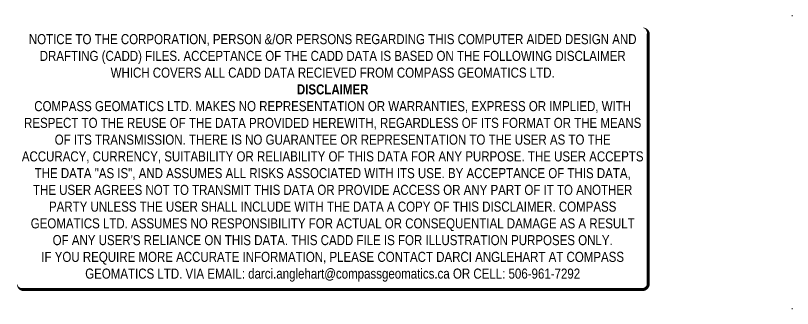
# Model space of a CAD drawing. Extents: x 398953 to 418778, y 6021401 to 6052343.
# Drawn here: x 398953 to 408625, y 6023554 to 6027199 of the extents above; entities that cross this region are included whole.
import ezdxf

# ---------------------------------------------------------------- set-up
doc = ezdxf.new("R2010")
doc.units = 0
doc.header["$LTSCALE"] = 5
doc.linetypes.add('foc-QUARTERLINE', pattern=[33, 25, -3, 2, -3])
doc.layers.add('CG-SIGNATURES', color=7, linetype='Continuous')
doc.layers.add('L-SECQ', color=8, linetype='foc-QUARTERLINE')
doc.layers.add('DISCLAIMER', color=7, linetype='Continuous', plot=False)
doc.styles.add('80', font='ARIALN.TTF', dxfattribs={"height": 10})

# ---------------------------------------------------------------- blocks, each defined once
blk = doc.blocks.new('Disclaimer_Legal')
at = {"layer": 'DISCLAIMER', "color": 254, "flags": 128}
blk.add_lwpolyline([(-3612.9, -1104.6, 37.5, 37.5, 0), (4096.1, -1104.6, 37.5, 37.5, 0.414214), (4171.1, -1029.6, 37.5, 37.5, 0), (4171.1, 2078.7, 37.5, 0, 0.414214), (4096.1, 2153.7, 0, 0, 0), (-3612.9, 2153.7, 0, 0, 0.414214), (-3687.9, 2078.7, 0, 0, 0), (-3687.9, -1029.6, 0, 37.5, 0.414214)], format="xyseb", close=True, dxfattribs=at)
at = {"layer": 'DISCLAIMER', "color": 254, "insert": (241.6, 533.9), "char_height": 125, "width": 7717.568, "attachment_point": 5, "style": '80'}
blk.add_mtext('NOTICE TO THE CORPORATION, PERSON &/OR PERSONS REGARDING THIS COMPUTER AIDED DESIGN AND DRAFTING (CADD) FILES. ACCEPTANCE OF THE CADD DATA IS BASED ON THE FOLLOWING DISCLAIMER WHICH COVERS ALL CADD DATA RECIEVED FROM COMPASS GEOMATICS LTD.\\P{\\fArial Narrow|b1|i0|c0|p34;DISCLAIMER}\\PCOMPASS GEOMATICS LTD. MAKES NO REPRESENTATION OR WARRANTIES, EXPRESS OR IMPLIED, WITH RESPECT TO THE REUSE OF THE DATA PROVIDED HEREWITH, REGARDLESS OF ITS FORMAT OR THE MEANS OF ITS TRANSMISSION. THERE IS NO GUARANTEE OR REPRESENTATION TO THE USER AS TO THE ACCURACY, CURRENCY, SUITABILITY OR RELIABILITY OF THIS DATA FOR ANY PURPOSE. THE USER ACCEPTS THE DATA "AS IS", AND ASSUMES ALL RISKS ASSOCIATED WITH ITS USE. BY ACCEPTANCE OF THIS DATA, THE USER AGREES NOT TO TRANSMIT THIS DATA OR PROVIDE ACCESS OR ANY PART OF IT TO ANOTHER PARTY UNLESS THE USER SHALL INCLUDE WITH THE DATA A COPY OF THIS DISCLAIMER. COMPASS GEOMATICS LTD. ASSUMES NO RESPONSIBILITY FOR ACTUAL OR CONSEQUENTIAL DAMAGE AS A RESULT OF ANY USER\'S RELIANCE ON THIS DATA. THIS CADD FILE IS FOR ILLUSTRATION PURPOSES ONLY.\\PIF YOU REQUIRE MORE ACCURATE INFORMATION, PLEASE CONTACT DARCI ANGLEHART AT COMPASS GEOMATICS LTD. VIA EMAIL: darci.anglehart@compassgeomatics.ca OR CELL: 506-961-7292', dxfattribs=at)

msp = doc.modelspace()

# ---------------------------------------------------------------- linework, layer by layer
at = {"layer": 'L-SECQ', "flags": 128}
for points in [[(408616.755, 6027198.75), (408625.294, 6027198.581)], [(408616.755, 6023554.571), (408625.294, 6023554.401)]]:
    msp.add_lwpolyline(points, dxfattribs=at)

# ---------------------------------------------------------------- block references
at = {"layer": 'CG-SIGNATURES'}
msp.add_blockref('Disclaimer_Legal', (402659.666, 6024893.856), dxfattribs=at)

doc.saveas('drawing.dxf')
